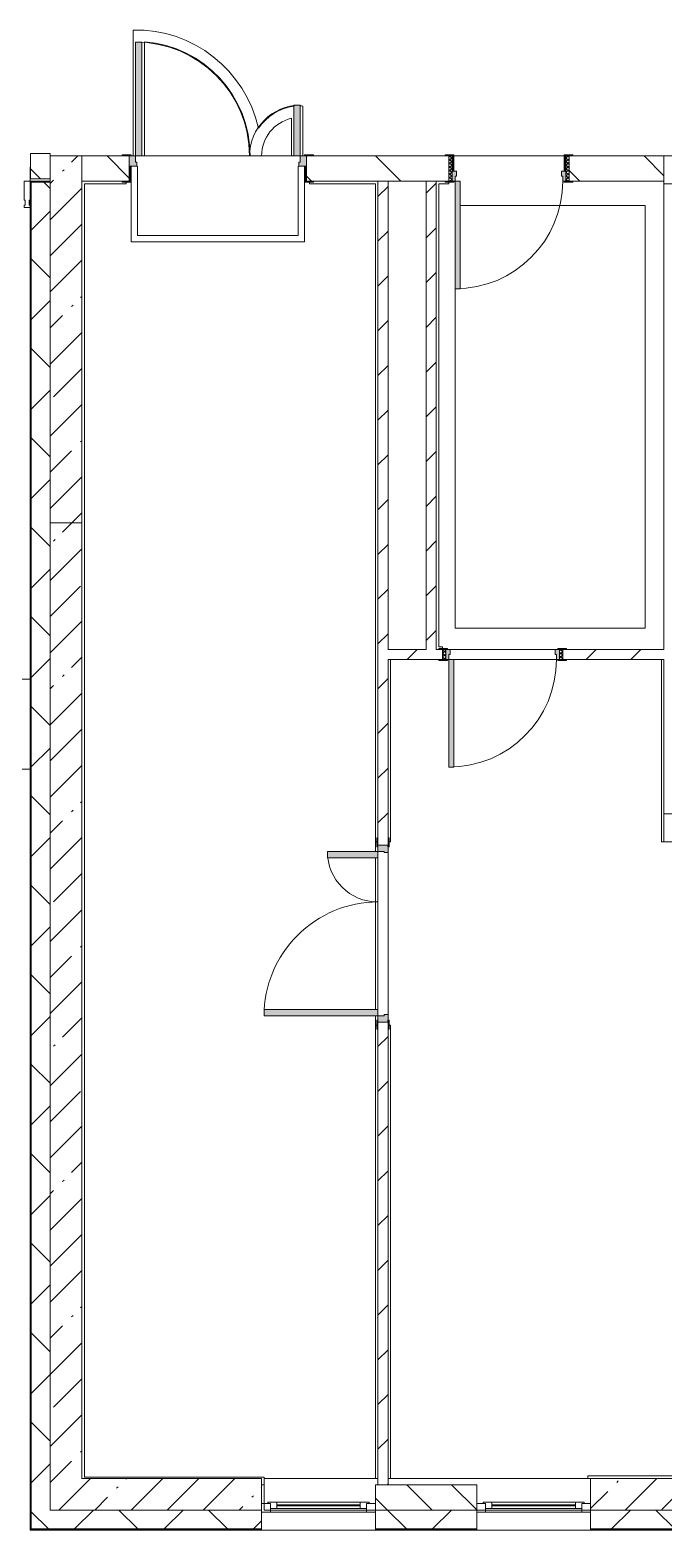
# Model space of a CAD drawing. Header units: millimetres. Extents: x 35524 to 235479, y -8553 to 29000.
# Drawn here: x 197669 to 202679, y -258 to 11595 of the extents above; entities that cross this region are included whole.
import ezdxf

# ---------------------------------------------------------------- set-up
doc = ezdxf.new("R2010")
doc.units = ezdxf.units.MM
doc.linetypes.add('200_ШТРИХ__ш1_п0_6_', pattern=[800, 500, -300])
for name, color, linetype, lineweight in [('A-DETL-18', 7, 'Continuous', 5), ('A-DETL-MBND-1', 7, '200_ШТРИХ__ш1_п0_6_', 9), ('A-GLAZ-2', 7, 'Continuous', 5), ('A-GLAZ-CWMG-3', 7, 'Continuous', 5), ('A-WALL', 7, 'Continuous', 9), ('A-WALL-6', 7, 'Continuous', 5), ('I-WALL-24', 7, 'Continuous', 5), ('S-COLS-1', 7, 'Continuous', 5)]:
    doc.layers.add(name, color=color, linetype=linetype, lineweight=lineweight)
for name, color, linetype, lineweight, true_color in [('A-DOOR-2', 7, 'Continuous', 5, 0xaaaaaa), ('A-DOOR-3', 7, 'Continuous', 5, 0xe2e2e2), ('A-DOOR-FRAM-2', 7, 'Continuous', 5, 0xe2e2e2), ('A-DOOR-FRAM-3', 7, 'Continuous', 5, 0xaaaaaa), ('A-FLOR-2', 7, 'Continuous', 5, 0xaaaaaa)]:
    doc.layers.add(name, color=color, linetype=linetype, lineweight=lineweight, true_color=true_color)
pattern_1 = [(45, (108468.84, 0), (-176.7767, 176.7767), [])]
pattern_2 = [(45, (108468.84, 0), (-353.5534, 353.5534), []), (135, (108468.84, 0), (-353.5534, -353.5534), [])]
pattern_3 = [(135, (108468.84, 0), (-353.5534, -353.5534), [])]
pattern_4 = [(45, (108468.84, 0), (-285.1231, 285.1231), []), (45, (108753.96, 0), (-285.1231, 285.1231), [504.031, -100.806, 16.764, -84.042])]

# ---------------------------------------------------------------- blocks, each defined once
blk = doc.blocks.new('110_Дверь_СКБ_2Ст - Д-5_п_ Из игровой в коридор-32215844-3_4_2_птичка')
at = {"layer": 'A-DOOR-3'}
for points in [[(-638, 40), (-588, 40), (-588, 940), (-638, 940)], [(612, 440), (612, 40), (662, 40), (662, 440)]]:
    blk.add_hatch(color=256, dxfattribs=at).paths.add_polyline_path(points)
h = blk.add_hatch(color=256, dxfattribs=at)
h.paths.add_polyline_path([(-688, 40), (-688, -40), (-628, -40), (-628, -10), (-638, -10), (-638, 40)])
h.paths.add_polyline_path([(652, -40), (712, -40), (712, 40), (662, 40), (662, -10), (652, -10)])
at = {"layer": 'A-DOOR-FRAM-2'}
for points in [[(-742, 40), (-672, 40), (-672, 48), (-742, 48)], [(698, 40), (768, 40), (768, 48), (698, 48)], [(-742, -48), (-672, -48), (-672, -40), (-742, -40)], [(698, -48), (768, -48), (768, -40), (698, -40)]]:
    blk.add_hatch(color=256, dxfattribs=at).paths.add_polyline_path(points)
at = {"layer": 'A-DOOR-2'}
for p, q in [((-638, 940), (-638, 40)), ((-588, 940), (-638, 940)), ((-588, 40), (-588, 940)), ((662, 440), (612, 440)), ((612, 440), (612, 40)), ((662, 40), (662, 440)), ((-638, 40), (-588, 40)), ((612, 40), (662, 40))]:
    blk.add_line(p, q, dxfattribs=at)
for centre, radius, start, end in [((-638, 40), 900, 0, 90), ((662, 40), 400, 90, 180)]:
    blk.add_arc(centre, radius, start, end, dxfattribs=at)
at = {"layer": 'A-DOOR-FRAM-3'}
for p, q in [((-672, 48), (-742, 48)), ((-742, 48), (-742, 40)), ((-742, 40), (-672, 40)), ((-638, 40), (-688, 40)), ((-688, 40), (-688, -40)), ((-672, 40), (-672, 48)), ((-638, -10), (-638, 40)), ((662, 40), (662, -10)), ((712, 40), (662, 40)), ((768, 48), (698, 48)), ((698, 48), (698, 40)), ((698, 40), (768, 40)), ((712, -40), (712, 40)), ((768, 40), (768, 48)), ((-672, -40), (-742, -40)), ((-742, -40), (-742, -48)), ((-742, -48), (-672, -48)), ((-688, -40), (-628, -40)), ((-672, -39), (-688, -39)), ((-688, -39), (-688, -40)), ((-688, -40), (-672, -40)), ((-672, -40), (-672, -39)), ((-672, -48), (-672, -40)), ((-628, -10), (-638, -10)), ((-628, -40), (-628, -10)), ((662, -10), (652, -10)), ((652, -10), (652, -40)), ((652, -40), (712, -40)), ((712, -39), (698, -39)), ((698, -39), (698, -40)), ((698, -40), (712, -40)), ((768, -40), (698, -40)), ((698, -40), (698, -48)), ((698, -48), (768, -48)), ((712, -40), (712, -39)), ((768, -48), (768, -40))]:
    blk.add_line(p, q, dxfattribs=at)
blk = doc.blocks.new('110_Дверь_СКБ_2Ст - Д-2а_п_ Из коридора на лестницу-32215207-3_4_2_птичка')
at = {"layer": 'A-DOOR-3'}
for points in [[(-587.5, 100), (-587.5, 1000), (-637.5, 1000), (-637.5, 100)], [(662.5, 100), (662.5, 500), (612.5, 500), (612.5, 100)], [(712.5, -100), (712.5, 20), (697.5, 20), (697.5, -100)]]:
    blk.add_hatch(color=256, dxfattribs=at).paths.add_polyline_path(points)
h = blk.add_hatch(color=256, dxfattribs=at)
h.paths.add_polyline_path([(687.9, 20), (712.5, 20), (712.5, 100), (662.5, 100), (662.5, 50), (652.5, 50), (652.5, 20)])
h.paths.add_polyline_path([(-627.5, 20), (-627.5, 50), (-637.5, 50), (-637.5, 100), (-687.5, 100), (-687.5, 20)])
at = {"layer": 'A-DOOR-FRAM-2'}
for points in [[(-672.5, 100), (-672.5, 108), (-742.5, 108), (-742.5, 100)], [(-672.5, -100), (-672.5, 20), (-687.5, 20), (-687.5, -100)], [(767.5, 100), (767.5, 108), (697.5, 108), (697.5, 100)], [(-672.5, -108), (-672.5, -100), (-742.5, -100), (-742.5, -108)], [(767.5, -108), (767.5, -100), (697.5, -100), (697.5, -108)]]:
    blk.add_hatch(color=256, dxfattribs=at).paths.add_polyline_path(points)
at = {"layer": 'A-DOOR-2'}
for p, q in [((-637.5, 1000), (-637.5, 100)), ((-587.5, 1000), (-637.5, 1000)), ((-587.5, 100), (-587.5, 1000)), ((662.5, 500), (612.5, 500)), ((612.5, 500), (612.5, 100)), ((662.5, 100), (662.5, 500)), ((-637.5, 100), (-587.5, 100)), ((612.5, 100), (662.5, 100))]:
    blk.add_line(p, q, dxfattribs=at)
for centre, radius, start, end in [((-637.5, 100), 900, 0, 90), ((662.5, 100), 400, 90, 180)]:
    blk.add_arc(centre, radius, start, end, dxfattribs=at)
at = {"layer": 'A-DOOR-FRAM-3'}
for p, q in [((-672.5, 108), (-742.5, 108)), ((-742.5, 108), (-742.5, 100)), ((-742.5, 100), (-672.5, 100)), ((-637.5, 100), (-687.5, 100)), ((-687.5, 100), (-687.5, 20)), ((-687.5, 20), (-627.5, 20)), ((-672.5, 20), (-687.5, 20)), ((-687.5, 20), (-687.5, -100)), ((-672.5, 100), (-672.5, 108)), ((-672.5, -100), (-672.5, 20)), ((-637.5, 50), (-637.5, 100)), ((-627.5, 50), (-637.5, 50)), ((-627.5, 20), (-627.5, 50)), ((662.5, 50), (652.5, 50)), ((652.5, 50), (652.5, 20)), ((652.5, 20), (712.5, 20)), ((662.5, 100), (662.5, 50)), ((712.5, 100), (662.5, 100)), ((767.5, 108), (697.5, 108)), ((697.5, 108), (697.5, 100)), ((697.5, 100), (767.5, 100)), ((712.5, 20), (697.5, 20)), ((697.5, 20), (697.5, -100)), ((712.5, 20), (712.5, 100)), ((712.5, -100), (712.5, 20)), ((767.5, 100), (767.5, 108)), ((-672.5, -100), (-742.5, -100)), ((-742.5, -100), (-742.5, -108)), ((-742.5, -108), (-672.5, -108)), ((-687.5, -100), (-672.5, -100)), ((-672.5, -108), (-672.5, -100)), ((697.5, -100), (712.5, -100)), ((767.5, -100), (697.5, -100)), ((697.5, -100), (697.5, -108)), ((697.5, -108), (767.5, -108)), ((767.5, -108), (767.5, -100))]:
    blk.add_line(p, q, dxfattribs=at)
blk = doc.blocks.new('BSC_Колонна _Прямоугольная - 250х900-V149-3_4_2_птичка')
at = {"layer": 'S-COLS-1'}
h = blk.add_hatch(dxfattribs=at)
h.set_pattern_fill('FP_127', color=256, style=0, pattern_type=2)
h.set_pattern_definition([(45, (-94080, -25), (-285.1231, 285.1231), []), (45, (-93794.88, -25), (-285.1231, 285.1231), [504.031, -100.806, 16.764, -84.042])])
h.paths.add_polyline_path([(450, -125), (450, 125), (-450, 125), (-450, -125), (77, -125)])
for p, q in [((450, 125), (-450, 125)), ((-450, 125), (-450, -125)), ((450, -125), (450, 125)), ((-450, -125), (450, -125))]:
    blk.add_line(p, q, dxfattribs=at)
blk = doc.blocks.new('120_Окно_СКБ_1Ст - 120_Окно_СКБ_1Ст 900х2500_h_ с форточкой-V151-3_4_2_птичка')
at = {"layer": 'A-GLAZ-2'}
for p, q in [((-450, -127), (-450, -57)), ((-450, -57), (-380, -57)), ((450, -57), (-450, -57)), ((-380, -57), (-380, -127)), ((380, -87), (-380, -87)), ((-380, -87), (-380, -127)), ((-330, -137), (-330, -87)), ((-330, -107), (330, -107)), ((330, -117), (-330, -117)), ((330, -137), (330, -87)), ((380, -127), (380, -57)), ((380, -57), (450, -57)), ((380, -127), (380, -87)), ((450, -57), (450, -127)), ((-380, -127), (-450, -127)), ((-450, -127), (-400, -127)), ((-380, -127), (-400, -127)), ((-400, -127), (-400, -137)), ((-400, -137), (400, -137)), ((400, -137), (-400, -137)), ((450, -127), (380, -127)), ((400, -127), (380, -127)), ((400, -127), (450, -127)), ((400, -137), (400, -127))]:
    blk.add_line(p, q, dxfattribs=at)
blk = doc.blocks.new('120_Окно_СКБ_1Ст - 120_Окно_СКБ_1Ст 900х2500_h_ с форточкой-22876038-3_4_2_птичка')
at = {"layer": 'A-GLAZ-2'}
for p, q in [((-450, -127), (-450, -57)), ((-450, -57), (-380, -57)), ((450, -57), (-450, -57)), ((-380, -57), (-380, -127)), ((380, -87), (-380, -87)), ((-380, -87), (-380, -127)), ((-330, -137), (-330, -87)), ((-330, -107), (330, -107)), ((330, -117), (-330, -117)), ((330, -137), (330, -87)), ((380, -127), (380, -57)), ((380, -57), (450, -57)), ((380, -127), (380, -87)), ((450, -57), (450, -127)), ((-380, -127), (-450, -127)), ((-450, -127), (-400, -127)), ((-380, -127), (-400, -127)), ((-400, -127), (-400, -137)), ((-400, -137), (400, -137)), ((400, -137), (-400, -137)), ((450, -127), (380, -127)), ((400, -127), (380, -127)), ((400, -127), (450, -127)), ((400, -137), (400, -127))]:
    blk.add_line(p, q, dxfattribs=at)
blk = doc.blocks.new('110_Дверь_СКБ_1Ст_Внутренняя1 - Д-8 950x2100h_охрана-V122-3_4_2_птичка')
at = {"layer": 'A-DOOR-2'}
h = blk.add_hatch(dxfattribs=at)
h.set_pattern_fill('FP_104', color=256, style=0, pattern_type=2)
h.set_pattern_definition([(135, (1826.41, 164.685), (-14.14214, -14.14214), []), (225, (1826.41, 164.685), (14.14214, -14.14214), [])])
h.paths.add_polyline_path([(487.5, 100), (462.5, 100), (462.5, -100), (487.5, -100), (487.5, -34.8)])
at = {"layer": 'A-DOOR-3'}
h = blk.add_hatch(color=256, dxfattribs=at)
h.paths.add_polyline_path([(437.5, 100), (437.5, 60), (427.5, 60), (427.5, 20), (462.5, 20), (462.5, 100)])
h.paths.add_polyline_path([(-412.5, 100), (-437.5, 100), (-437.5, 20), (-402.5, 20), (-402.5, 60), (-412.5, 60)])
at = {"layer": 'A-DOOR-FRAM-2'}
for points in [[(397.5, 950), (397.5, 100), (437.5, 100), (437.5, 950)], [(-492.5, 108), (-492.5, 100), (-422.5, 100), (-422.5, 108)], [(-422.5, 20), (-437.5, 20), (-437.5, -100), (-422.5, -100), (-422.5, -34.8)], [(517.5, 108), (447.5, 108), (447.5, 100), (517.5, 100)], [(462.5, 20), (447.5, 20), (447.5, -100), (462.5, -100), (462.5, -34.8)], [(-492.5, -100), (-492.5, -108), (-422.5, -108), (-422.5, -100)], [(447.5, -100), (447.5, -108), (517.5, -108), (517.5, -100)]]:
    blk.add_hatch(color=256, dxfattribs=at).paths.add_polyline_path(points)
at = {"layer": 'A-DOOR-FRAM-3'}
h = blk.add_hatch(dxfattribs=at)
h.set_pattern_fill('FP_105', color=256, style=0, pattern_type=2)
h.set_pattern_definition([(45, (-296.384, 164.685), (-14.1421, 14.1421), []), (135, (-296.384, 164.685), (-14.1421, -14.1421), [])])
h.paths.add_polyline_path([(-437.5, 100), (-462.5, 100), (-462.5, -100), (-437.5, -100), (-437.5, -34.8)])
at = {"layer": 'A-DOOR-2'}
for p, q in [((437.5, 950), (397.5, 950)), ((397.5, 950), (397.5, 100)), ((437.5, 100), (437.5, 950)), ((397.5, 100), (437.5, 100))]:
    blk.add_line(p, q, dxfattribs=at)
blk.add_arc((437.5, 100), 850, 90, 180, dxfattribs=at)
at = {"layer": 'A-DOOR-FRAM-3'}
for p, q in [((-422.5, 108), (-492.5, 108)), ((-492.5, 108), (-492.5, 100)), ((-492.5, 100), (-422.5, 100)), ((-437.5, 100), (-462.5, 100)), ((-462.5, 100), (-462.5, -100)), ((-412.5, 100), (-437.5, 100)), ((-437.5, 100), (-437.5, 20)), ((-437.5, -100), (-437.5, 100)), ((-422.5, 100), (-437.5, 100)), ((-437.5, 100), (-437.5, 99)), ((-437.5, 99), (-422.5, 99)), ((-437.5, 20), (-402.5, 20)), ((-422.5, 20), (-437.5, 20)), ((-437.5, 20), (-437.5, -100)), ((-422.5, 100), (-422.5, 108)), ((-422.5, 99), (-422.5, 100)), ((-422.5, -100), (-422.5, 20)), ((-412.5, 60), (-412.5, 100)), ((-402.5, 60), (-412.5, 60)), ((-402.5, 20), (-402.5, 60)), ((437.5, 60), (427.5, 60)), ((427.5, 60), (427.5, 20)), ((427.5, 20), (462.5, 20)), ((437.5, 100), (437.5, 60)), ((462.5, 100), (437.5, 100)), ((517.5, 108), (447.5, 108)), ((447.5, 108), (447.5, 100)), ((462.5, 100), (447.5, 100)), ((447.5, 100), (447.5, 99)), ((447.5, 100), (517.5, 100)), ((447.5, 99), (462.5, 99)), ((462.5, 20), (447.5, 20)), ((447.5, 20), (447.5, -100)), ((462.5, 20), (462.5, 100)), ((487.5, 100), (462.5, 100)), ((462.5, 100), (462.5, -100)), ((462.5, 99), (462.5, 100)), ((462.5, -100), (462.5, 20)), ((487.5, -100), (487.5, 100)), ((517.5, 100), (517.5, 108)), ((-422.5, -100), (-492.5, -100)), ((-492.5, -100), (-492.5, -108)), ((-492.5, -108), (-422.5, -108)), ((-462.5, -100), (-437.5, -100)), ((-437.5, -100), (-422.5, -100)), ((-422.5, -108), (-422.5, -100)), ((447.5, -100), (462.5, -100)), ((517.5, -100), (447.5, -100)), ((447.5, -100), (447.5, -108)), ((447.5, -108), (517.5, -108)), ((462.5, -100), (487.5, -100)), ((517.5, -108), (517.5, -100))]:
    blk.add_line(p, q, dxfattribs=at)
blk = doc.blocks.new('110_Дверь_СКБ_1Ст_Внутренняя1 - Д-8 950x2100h_охрана-V153-3_4_2_птичка')
at = {"layer": 'A-DOOR-2'}
h = blk.add_hatch(dxfattribs=at)
h.set_pattern_fill('FP_129', color=256, style=0, pattern_type=2)
h.set_pattern_definition([(135, (1826.41, 104.685), (-14.14214, -14.14214), []), (225, (1826.41, 104.685), (14.14214, -14.14214), [])])
h.paths.add_polyline_path([(487, 40), (462, 40), (462, -40), (487, -40)])
at = {"layer": 'A-DOOR-3'}
h = blk.add_hatch(color=256, dxfattribs=at)
h.paths.add_polyline_path([(437, 40), (437, 0), (427, 0), (427, -40), (462, -40), (462, 40)])
h.paths.add_polyline_path([(-413, 40), (-438, 40), (-438, -40), (-403, -40), (-403, 0), (-413, 0)])
at = {"layer": 'A-DOOR-FRAM-2'}
for points in [[(397, 890), (397, 40), (437, 40), (437, 890)], [(-493, 48), (-493, 40), (-423, 40), (-423, 48)], [(517, 48), (447, 48), (447, 40), (517, 40)], [(-423, -40), (-493, -40), (-493, -48), (-423, -48)], [(447, -40), (447, -48), (517, -48), (517, -40)]]:
    blk.add_hatch(color=256, dxfattribs=at).paths.add_polyline_path(points)
at = {"layer": 'A-DOOR-FRAM-3'}
h = blk.add_hatch(dxfattribs=at)
h.set_pattern_fill('FP_130', color=256, style=0, pattern_type=2)
h.set_pattern_definition([(45, (-296.384, 104.685), (-14.1421, 14.1421), []), (135, (-296.384, 104.685), (-14.1421, -14.1421), [])])
h.paths.add_polyline_path([(-438, 40), (-463, 40), (-463, -40), (-438, -40)])
at = {"layer": 'A-DOOR-2'}
for p, q in [((437, 890), (397, 890)), ((397, 890), (397, 40)), ((437, 40), (437, 890)), ((397, 40), (437, 40))]:
    blk.add_line(p, q, dxfattribs=at)
blk.add_arc((437, 40), 850, 90, 180, dxfattribs=at)
at = {"layer": 'A-DOOR-FRAM-3'}
for p, q in [((-423, 48), (-493, 48)), ((-493, 48), (-493, 40)), ((-493, 40), (-423, 40)), ((-438, 40), (-463, 40)), ((-463, 40), (-463, -40)), ((-413, 40), (-438, 40)), ((-438, 40), (-438, -40)), ((-438, -40), (-438, 40)), ((-423, 40), (-438, 40)), ((-438, 40), (-438, 39)), ((-438, 39), (-423, 39)), ((-423, 40), (-423, 48)), ((-423, 39), (-423, 40)), ((-413, 0), (-413, 40)), ((-403, 0), (-413, 0)), ((-403, -40), (-403, 0)), ((437, 0), (427, 0)), ((427, 0), (427, -40)), ((437, 40), (437, 0)), ((462, 40), (437, 40)), ((517, 48), (447, 48)), ((447, 48), (447, 40)), ((462, 40), (447, 40)), ((447, 40), (447, 39)), ((447, 40), (517, 40)), ((447, 39), (462, 39)), ((462, -40), (462, 40)), ((487, 40), (462, 40)), ((462, 40), (462, -40)), ((462, 39), (462, 40)), ((487, -40), (487, 40)), ((517, 40), (517, 48)), ((-423, -40), (-493, -40)), ((-493, -40), (-493, -48)), ((-493, -48), (-423, -48)), ((-463, -40), (-438, -40)), ((-423, -39), (-438, -39)), ((-438, -39), (-438, -40)), ((-438, -40), (-403, -40)), ((-438, -40), (-423, -40)), ((-423, -40), (-423, -39)), ((-423, -48), (-423, -40)), ((427, -40), (462, -40)), ((462, -39), (447, -39)), ((447, -39), (447, -40)), ((447, -40), (462, -40)), ((517, -40), (447, -40)), ((447, -40), (447, -48)), ((447, -48), (517, -48)), ((462, -40), (462, -39)), ((462, -40), (487, -40)), ((517, -48), (517, -40))]:
    blk.add_line(p, q, dxfattribs=at)
blk = doc.blocks.new('Прямоугольный импост - Импост структурный с накладкой - 190мм-33184356-3_4_2_птичка')
at = {"layer": 'A-GLAZ-CWMG-3'}
for p, q in [((-50, 0), (-50, 17)), ((-50, 17), (0, 17)), ((-40, 0), (-50, 0)), ((-40, -40), (-40, 0)), ((0, 0), (-10, 0)), ((-10, 0), (-10, -40)), ((0, 17), (0, 0)), ((-50, -190), (-50, -40)), ((-50, -40), (-40, -40)), ((-10, -40), (0, -40)), ((0, -40), (0, -190)), ((0, -190), (-50, -190))]:
    blk.add_line(p, q, dxfattribs=at)
blk = doc.blocks.new('парапет9 - парапет-22867712-3_4_2_птичка')
at = {"layer": 'A-DETL-MBND-1'}
for p, q in [((89202, 7964), (84952, 7964)), ((84952, 7255), (89202, 7255))]:
    blk.add_line(p, q, dxfattribs=at)

msp = doc.modelspace()

# ---------------------------------------------------------------- hatches: boundary and pattern name
at = {"layer": 'A-WALL-6'}
h = msp.add_hatch(dxfattribs=at)
h.set_pattern_fill('FP_102', color=256, style=0, pattern_type=2)
h.set_pattern_definition(pattern_2)
h.paths.add_polyline_path([(197678.8, -100), (197828.8, -100), (197828.8, 10392), (197678.8, 10392), (197678.8, 1965.8)])
h = msp.add_hatch(dxfattribs=at)
h.set_pattern_fill('FP_100', color=256, style=0, pattern_type=2)
h.set_pattern_definition([(135, (108468.84, 0), (-176.7767, -176.7767), [])])
h.paths.add_polyline_path([(229598.8, -100), (229898.8, -100), (229898.8, 100), (229598.8, 100)])
h.paths.add_polyline_path([(220098.8, -100), (220098.8, 100), (219198.8, 100), (219198.8, -100), (219405.6, -100)])
h.paths.add_polyline_path([(217541.2, -100), (218298.8, -100), (218298.8, 100), (217398.8, 100), (217398.8, -100)])
h.paths.add_polyline_path([(227798.8, -100), (227795.4, 100), (227298.8, 100), (227298.8, -100), (227795.4, -100)])
h.paths.add_polyline_path([(221898.8, -100), (222148.8, -100), (222148.8, 100), (221898.8, 100)])
h.paths.add_polyline_path([(224448.8, -100), (225498.8, -100), (225498.8, 100), (224448.8, 100)])
h.paths.add_polyline_path([(211098.8, -100), (211348.8, -100), (211348.8, 100), (211098.8, 100)])
h.paths.add_polyline_path([(213648.8, -100), (214698.8, -100), (214698.8, 100), (213648.8, 100)])
h.paths.add_polyline_path([(210198.8, -100), (210198.8, 100), (209298.8, 100), (209298.8, -100), (210083.5, -100)])
h.paths.add_polyline_path([(202998.8, -100), (203248.8, -100), (203248.8, 100), (202998.8, 100), (202998.8, 56.5)])
h.paths.add_polyline_path([(205548.8, -100), (206598.8, -100), (206598.8, 100), (205548.8, 100)])
h.paths.add_polyline_path([(200398.8, -100), (201198.8, -100), (201198.8, 100), (200398.8, 100)])
h = msp.add_hatch(dxfattribs=at)
h.set_pattern_fill('FP_102', color=256, style=0, pattern_type=2)
h.set_pattern_definition(pattern_2)
h.paths.add_polyline_path([(232456.4, -250), (233548.8, -250), (233548.8, -100), (232198.8, -100), (232198.8, -250)])
h.paths.add_polyline_path([(228727.6, -250), (229898.8, -250), (229898.8, -100), (228698.8, -100), (228698.8, -250)])
h.paths.add_polyline_path([(218298.8, -250), (218298.8, -100), (217398.8, -100), (217398.8, -250), (217541.2, -250)])
h.paths.add_polyline_path([(216498.8, -250), (216498.8, -100), (215598.8, -100), (215598.8, -250), (215676.8, -250)])
h.paths.add_polyline_path([(219198.8, -250), (220098.8, -250), (220098.8, -100), (219198.8, -100)])
h.paths.add_polyline_path([(227798.8, -250), (227795.4, -100), (226398.8, -100), (226398.8, -250), (227795.4, -250)])
h.paths.add_polyline_path([(220998.8, -250), (222148.8, -250), (222148.8, -100), (220998.8, -100)])
h.paths.add_polyline_path([(224448.8, -250), (225498.8, -250), (225498.8, -100), (224448.8, -100)])
h.paths.add_polyline_path([(208398.8, -250), (208398.8, -100), (207498.8, -100), (207498.8, -250), (208219.1, -250)])
h.paths.add_polyline_path([(213812.3, -250), (214698.8, -250), (214698.8, -100), (213648.8, -100), (213648.8, -250)])
h.paths.add_polyline_path([(202998.8, -250), (203248.8, -250), (203248.8, -100), (202098.8, -100), (202098.8, -250), (202625.9, -250)])
h.paths.add_polyline_path([(209298.8, -250), (211348.8, -250), (211348.8, -100), (209298.8, -100)])
h.paths.add_polyline_path([(206598.8, -250), (206598.8, -100), (205548.8, -100), (205548.8, -250), (206354.7, -250)])
h.paths.add_polyline_path([(200761.5, -250), (201198.8, -250), (201198.8, -100), (200398.8, -100), (200398.8, -250)])
h.paths.add_polyline_path([(199498.8, -250), (199498.8, -100), (197678.8, -100), (197678.8, -250), (199363.2, -250)])
at = {"layer": 'I-WALL-24'}
h = msp.add_hatch(dxfattribs=at)
h.set_pattern_fill('FP_101', color=256, style=0, pattern_type=2)
h.set_pattern_definition(pattern_3)
h.paths.add_polyline_path([(197828.8, 10420), (197828.8, 10620), (197672.3, 10620), (197672.3, 10420)])
h = msp.add_hatch(dxfattribs=at)
h.set_pattern_fill('FP_98', color=256, style=0, pattern_type=2)
h.set_pattern_definition(pattern_4)
h.paths.add_polyline_path([(197828.8, 7700), (198078.8, 7700), (198078.8, 10600), (197828.8, 10600), (197828.8, 8907.2)])
h = msp.add_hatch(dxfattribs=at)
h.set_pattern_fill('FP_101', color=256, style=0, pattern_type=2)
h.set_pattern_definition(pattern_3)
h.paths.add_polyline_path([(213812.3, 10400), (215598.8, 10400), (215598.8, 10600), (213563.8, 10600), (213563.8, 10400), (213593.8, 10400)])
h.paths.add_polyline_path([(210083.5, 10400), (212113.8, 10400), (212113.8, 10600), (210078.8, 10600), (210078.8, 10400)])
h.paths.add_polyline_path([(198453.8, 10400), (198453.8, 10600), (198078.8, 10600), (198078.8, 10400), (198398.8, 10400)])
h.paths.add_polyline_path([(200418.8, 10400), (200978.8, 10400), (200978.8, 10600), (199853.8, 10600), (199853.8, 10400), (199908.8, 10400)])
h.paths.add_polyline_path([(202625.9, 10400), (202678.8, 10400), (202678.8, 10600), (201928.8, 10600), (201928.8, 10400), (201958.8, 10400)])
h = msp.add_hatch(dxfattribs=at)
h.set_pattern_fill('FP_103', color=256, style=0, pattern_type=2)
h.set_pattern_definition(pattern_1)
h.paths.add_polyline_path([(200498.8, 100), (200498.8, 3755), (200418.8, 3755), (200418.8, 100)])
h.paths.add_polyline_path([(200498.8, 5155), (200498.8, 10400), (200418.8, 10400), (200418.8, 5155), (200468.8, 5155)])
h = msp.add_hatch(dxfattribs=at)
h.set_pattern_fill('FP_103', color=256, style=0, pattern_type=2)
h.set_pattern_definition(pattern_1)
h.paths.add_polyline_path([(200878.8, 6700), (200878.8, 10400), (200798.8, 10400), (200798.8, 6700)])
h = msp.add_hatch(dxfattribs=at)
h.set_pattern_fill('FP_98', color=256, style=0, pattern_type=2)
h.set_pattern_definition(pattern_4)
h.paths.add_polyline_path([(198078.8, 100), (198078.8, 7700), (197828.8, 7700), (197828.8, 100)])
h = msp.add_hatch(dxfattribs=at)
h.set_pattern_fill('FP_103', color=256, style=0, pattern_type=2)
h.set_pattern_definition(pattern_1)
h.paths.add_polyline_path([(200498.8, 6620), (200928.8, 6620), (200928.8, 6700), (200498.8, 6700)])
h.paths.add_polyline_path([(202625.9, 6620), (202678.8, 6620), (202678.8, 6700), (201878.8, 6700), (201878.8, 6620), (201908.8, 6620)])
h = msp.add_hatch(dxfattribs=at)
h.set_pattern_fill('FP_98', color=256, style=0, pattern_type=2)
h.set_pattern_definition(pattern_4)
h.paths.add_polyline_path([(198897.1, -100), (199498.8, -100), (199498.8, 150), (198078.8, 150), (198078.8, 100), (197828.8, 100), (197828.8, -100)])

# ---------------------------------------------------------------- linework, layer by layer
at = {"layer": 'A-DETL-18'}
for p, q in [((201068.8, 10207.5), (202528.8, 10207.5)), ((202528.8, 10207.5), (202528.8, 6867.5)), ((201028.8, 6867.5), (201028.8, 9550)), ((202528.8, 6867.5), (201028.8, 6867.5))]:
    msp.add_line(p, q, dxfattribs=at)
at = {"layer": 'A-DETL-MBND-1'}
msp.add_line((197670.8, 10400), (197670.8, 10510), dxfattribs=at)
at = {"layer": 'A-FLOR-2'}
for p, q in [((198483.9, 11594.8), (198483.9, 10600)), ((198573.9, 10600), (198573.9, 11502.3)), ((199825, 10600), (199825, 10994.4)), ((199735, 10897.1), (199735, 10600)), ((198553.8, 10600), (198573.9, 10600)), ((198573.9, 10600), (199408.8, 10600)), ((199408.8, 10600), (198573.9, 10600)), ((199408.8, 10600), (199498.8, 10600)), ((199498.8, 10600), (199735, 10600)), ((199753.8, 10600), (199498.8, 10600)), ((201018.8, 10600), (201888.8, 10600)), ((201888.8, 10600), (201018.8, 10600)), ((198518.8, 9970), (198518.8, 10520)), ((199788.8, 10520), (199788.8, 9970)), ((198428.8, 10380), (198098.8, 10380)), ((198098.8, 10380), (198098.8, 160)), ((198428.8, 10392), (198428.8, 10380)), ((198468.8, 10392), (198468.8, 9920)), ((199838.8, 9920), (199838.8, 10392)), ((199878.8, 10380), (199878.8, 10392)), ((200398.8, 10380), (199878.8, 10380)), ((200398.8, 10380), (200398.8, 5105)), ((200978.8, 10380), (200898.8, 10380)), ((200898.8, 10380), (200898.8, 6720)), ((200978.8, 10392), (200978.8, 10380)), ((199788.8, 9970), (198518.8, 9970)), ((198468.8, 9920), (199838.8, 9920)), ((200898.8, 6720), (200928.8, 6720)), ((200928.8, 6720), (200928.8, 6708)), ((200518.8, 6620), (200518.8, 5180)), ((202659.8, 5180), (202659.8, 6620)), ((200410.8, 5180), (200398.8, 5180)), ((200518.8, 5180), (200506.8, 5180)), ((202678.8, 5180), (202659.8, 5180)), ((200398.8, 3855), (200398.8, 5055)), ((200398.8, 3805), (200398.8, 150)), ((200398.8, 3730), (200410.8, 3730)), ((200506.8, 3730), (200518.8, 3730)), ((200518.8, 3730), (200518.8, 150)), ((198098.8, 160), (199518.8, 160)), ((199518.8, 160), (199518.8, 120)), ((202078.3, 150), (202078.3, 170)), ((202078.3, 170), (203018.3, 170))]:
    msp.add_line(p, q, dxfattribs=at)
for centre, radius, start, end in [((198503.8, 10600), 995, 12.67054, 91.1511), ((198503.8, 10600), 905, 0, 85.56313), ((199803.8, 10600), 395, 97.27853, 146.45952), ((199803.8, 10600), 395, 86.92799, 90.00404), ((199803.8, 10600), 305, 103.0427, 180)]:
    msp.add_arc(centre, radius, start, end, dxfattribs=at)
at = {"layer": 'A-WALL'}
for p, q in [((198078.8, 10400), (198078.8, 10600)), ((202678.8, 10600), (202678.8, 10400)), ((197675.8, 10395), (197675.8, -253)), ((197828.8, 10395), (197675.8, 10395)), ((197678.8, 10392), (197678.8, -250)), ((197828.8, 10392), (197678.8, 10392)), ((200498.8, 10400), (200418.8, 10400)), ((200878.8, 10400), (200798.8, 10400)), ((202678.8, 5400), (202758.8, 5400)), ((200418.8, 100), (200498.8, 100)), ((200398.8, -100), (201198.8, -100)), ((201198.8, -100), (200398.8, -100)), ((197675.8, -253), (199498.8, -253)), ((197678.8, -250), (199498.8, -250)), ((200398.8, -250), (201198.8, -250)), ((200398.8, -253), (201198.8, -253)), ((202098.8, -250), (203248.8, -250)), ((202098.8, -253), (203248.8, -253))]:
    msp.add_line(p, q, dxfattribs=at)
at = {"layer": 'A-WALL-6'}
for p, q in [((197828.8, 10400), (197670.8, 10400)), ((197670.8, 10400), (197670.8, -258)), ((199498.8, 100), (199519.3, 100)), ((200418.8, 100), (200398.8, 100)), ((200398.8, 100), (200398.8, -258)), ((201198.8, 100), (200498.8, 100)), ((201198.8, -258), (201198.8, 100)), ((199498.8, -100), (197828.8, -100)), ((199498.8, -258), (199498.8, -100)), ((199519.3, -100), (199519.3, -100)), ((199519.3, -100), (200398.8, -100)), ((201198.8, -100), (202098.8, -100)), ((202098.8, -100), (202098.8, -258)), ((197670.8, -258), (205548.8, -258))]:
    msp.add_line(p, q, dxfattribs=at)
at = {"layer": 'I-WALL-24'}
for p, q in [((197828.8, 10620), (197672.3, 10620)), ((197672.3, 10620), (197672.3, 10420)), ((197828.8, 10420), (197828.8, 10620)), ((198398.8, 10600), (197828.8, 10600)), ((197828.8, 10600), (197828.8, 10400)), ((200948.8, 10600), (199908.8, 10600)), ((206968.8, 10600), (201958.8, 10600)), ((197672.3, 10420), (197828.8, 10420)), ((197828.8, 10400), (197828.8, -100)), ((198078.8, 10400), (198398.8, 10400)), ((198078.8, 150), (198078.8, 10400)), ((199908.8, 10400), (200418.8, 10400)), ((200418.8, 10400), (200418.8, 5210)), ((200498.8, 6700), (200498.8, 10400)), ((200498.8, 10400), (200798.8, 10400)), ((200798.8, 10400), (200798.8, 6700)), ((200878.8, 6700), (200878.8, 10400)), ((200878.8, 10400), (200948.8, 10400)), ((201958.8, 10400), (202678.8, 10400)), ((202678.8, 10400), (202678.8, 6700)), ((202678.8, 10380), (210078.8, 10380)), ((197828.8, 7700), (198078.8, 7700)), ((200798.8, 6700), (200498.8, 6700)), ((200898.8, 6700), (200878.8, 6700)), ((200988.8, 6700), (201818.8, 6700)), ((202678.8, 6700), (201908.8, 6700)), ((200498.8, 6620), (200898.8, 6620)), ((200498.8, 5210), (200498.8, 6620)), ((201828.8, 6620), (201018.8, 6620)), ((201908.8, 6620), (202678.8, 6620)), ((202678.8, 6620), (202678.8, 5180)), ((202678.8, 5180), (208098.8, 5180)), ((200418.8, 3855), (200418.8, 5055)), ((200498.8, 5095), (200498.8, 3815)), ((200418.8, 3700), (200418.8, 100)), ((200498.8, 100), (200498.8, 3700)), ((199498.8, 150), (198078.8, 150)), ((199498.8, -100), (199498.8, 150)), ((199519.3, 150), (200418.8, 150)), ((199519.3, -100), (199519.3, 150)), ((200498.8, 150), (202098.8, 150)), ((197828.8, -100), (199498.8, -100))]:
    msp.add_line(p, q, dxfattribs=at)

# ---------------------------------------------------------------- block references
at = {"layer": 'A-DETL-MBND-1'}
msp.add_blockref('парапет9 - парапет-22867712-3_4_2_птичка', (108468.8, -1500), dxfattribs=at)
at = {"layer": 'A-DOOR-2'}
msp.add_blockref('110_Дверь_СКБ_2Ст - Д-2а_п_ Из коридора на лестницу-32215207-3_4_2_птичка', (199141.3, 10500), dxfattribs=at)
for name, p, rotation in [('110_Дверь_СКБ_1Ст_Внутренняя1 - Д-8 950x2100h_охрана-V122-3_4_2_птичка', (201466.3, 10500), 180), ('110_Дверь_СКБ_1Ст_Внутренняя1 - Д-8 950x2100h_охрана-V153-3_4_2_птичка', (201416.3, 6660), 180), ('110_Дверь_СКБ_2Ст - Д-5_п_ Из игровой в коридор-32215844-3_4_2_птичка', (200458.8, 4442.5), 89.99999999999991)]:
    msp.add_blockref(name, p, dxfattribs=dict(at, rotation=rotation))
at = {"layer": 'A-GLAZ-2', "rotation": 180}
for name, p in [('120_Окно_СКБ_1Ст - 120_Окно_СКБ_1Ст 900х2500_h_ с форточкой-V151-3_4_2_птичка', (199948.8, -175)), ('120_Окно_СКБ_1Ст - 120_Окно_СКБ_1Ст 900х2500_h_ с форточкой-22876038-3_4_2_птичка', (201648.8, -175))]:
    msp.add_blockref(name, p, dxfattribs=at)
at = {"layer": 'A-GLAZ-CWMG-3', "extrusion": (0, 0, -1), "rotation": 180}
msp.add_blockref('Прямоугольный импост - Импост структурный с накладкой - 190мм-33184356-3_4_2_птичка', (-197672.3, 10210), dxfattribs=at)
at = {"layer": 'S-COLS-1'}
msp.add_blockref('BSC_Колонна _Прямоугольная - 250х900-V149-3_4_2_птичка', (202548.8, 25), dxfattribs=at)

doc.saveas('drawing.dxf')
